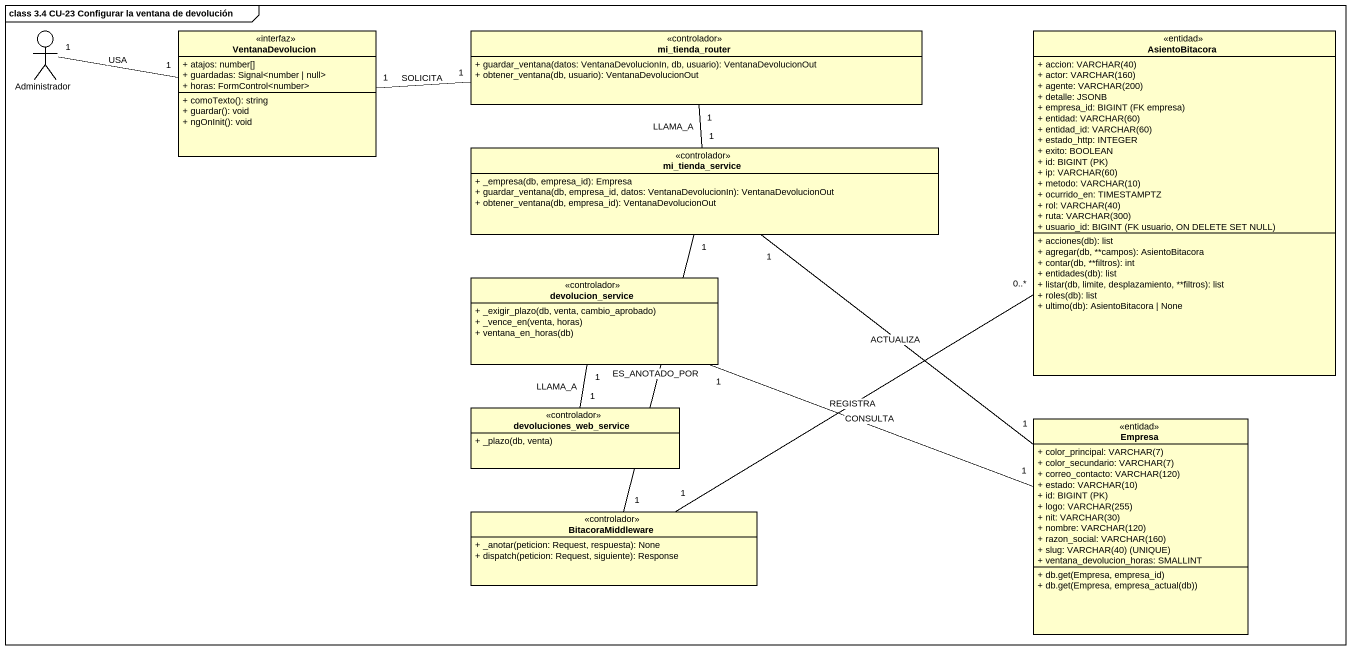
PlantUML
@startuml
mainframe class 3.4 CU-23 Configurar la ventana de devolución
allowmixing
hide circle
hide empty members
skinparam classAttributeIconSize 0
actor Administrador
class VentanaDevolucion <<interfaz>> {
  + atajos: number[]
  + guardadas: Signal<number | null>
  + horas: FormControl<number>
  + comoTexto(): string
  + guardar(): void
  + ngOnInit(): void
}
class mi_tienda_router <<controlador>> {
  + guardar_ventana(datos: VentanaDevolucionIn, db, usuario): VentanaDevolucionOut
  + obtener_ventana(db, usuario): VentanaDevolucionOut
}
class AsientoBitacora <<entidad>> {
  {field} + accion: VARCHAR(40)
  {field} + actor: VARCHAR(160)
  {field} + agente: VARCHAR(200)
  + detalle: JSONB
  {field} + empresa_id: BIGINT (FK empresa)
  {field} + entidad: VARCHAR(60)
  {field} + entidad_id: VARCHAR(60)
  + estado_http: INTEGER
  + exito: BOOLEAN
  {field} + id: BIGINT (PK)
  {field} + ip: VARCHAR(60)
  {field} + metodo: VARCHAR(10)
  + ocurrido_en: TIMESTAMPTZ
  {field} + rol: VARCHAR(40)
  {field} + ruta: VARCHAR(300)
  {field} + usuario_id: BIGINT (FK usuario, ON DELETE SET NULL)
  + acciones(db): list
  + agregar(db, **campos): AsientoBitacora
  + contar(db, **filtros): int
  + entidades(db): list
  + listar(db, limite, desplazamiento, **filtros): list
  + roles(db): list
  + ultimo(db): AsientoBitacora | None
}
class mi_tienda_service <<controlador>> {
  + _empresa(db, empresa_id): Empresa
  + guardar_ventana(db, empresa_id, datos: VentanaDevolucionIn): VentanaDevolucionOut
  + obtener_ventana(db, empresa_id): VentanaDevolucionOut
}
class devolucion_service <<controlador>> {
  + _exigir_plazo(db, venta, cambio_aprobado)
  + _vence_en(venta, horas)
  + ventana_en_horas(db)
}
class devoluciones_web_service <<controlador>> {
  + _plazo(db, venta)
}
class Empresa <<entidad>> {
  {field} + color_principal: VARCHAR(7)
  {field} + color_secundario: VARCHAR(7)
  {field} + correo_contacto: VARCHAR(120)
  {field} + estado: VARCHAR(10)
  {field} + id: BIGINT (PK)
  {field} + logo: VARCHAR(255)
  {field} + nit: VARCHAR(30)
  {field} + nombre: VARCHAR(120)
  {field} + razon_social: VARCHAR(160)
  {field} + slug: VARCHAR(40) (UNIQUE)
  + ventana_devolucion_horas: SMALLINT
  + db.get(Empresa, empresa_id)
  + db.get(Empresa, empresa_actual(db))
}
class BitacoraMiddleware <<controlador>> {
  + _anotar(peticion: Request, respuesta): None
  + dispatch(peticion: Request, siguiente): Response
}
Administrador "1" -right- "1" VentanaDevolucion : USA
VentanaDevolucion "1" -right- "1" mi_tienda_router : SOLICITA
mi_tienda_router "1" -- "1" mi_tienda_service : LLAMA_A
mi_tienda_service "1" -- "1" Empresa : ACTUALIZA
mi_tienda_service "1" -- "1" BitacoraMiddleware : ES_ANOTADO_POR
devolucion_service "1" -right- "1" Empresa : CONSULTA
devoluciones_web_service "1" -up- "1" devolucion_service : LLAMA_A
BitacoraMiddleware "1" -up- "0..*" AsientoBitacora : REGISTRA
@enduml
